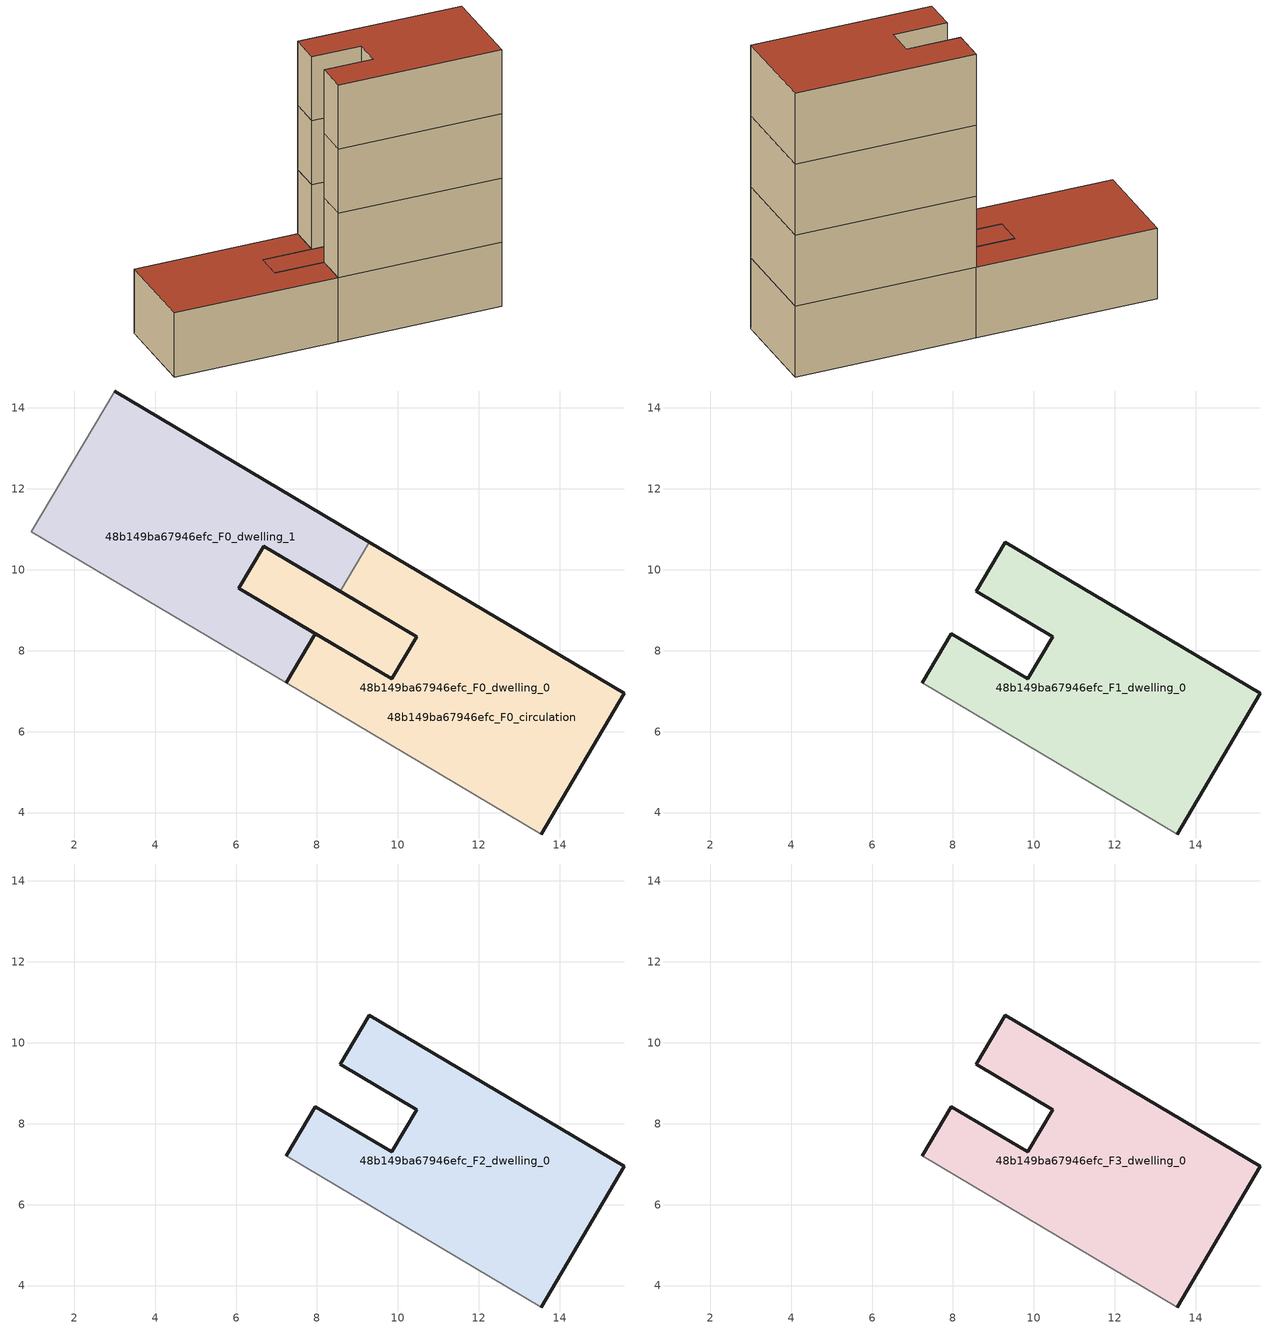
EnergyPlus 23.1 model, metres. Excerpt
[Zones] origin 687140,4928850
48b149ba67946efc_F0_dwelling_0
 floor ground (EU_floor_Construction): 15.6,6.95 13.54,3.47 7.24,7.21 7.96,8.42 9.85,7.3 10.47,8.35 8.58,9.47 9.3,10.68 z0; 10.47,8.35 9.85,7.3 7.96,8.42 6.07,9.54 6.69,10.59 z0
 wall outside (EU_wall_Construction): 13.54,3.47 15.6,6.95 9.3,10.68 / 8.58,9.47 10.47,8.35 9.85,7.3 7.96,8.42 7.24,7.21 z0:3
 wall adiabatic (EU_wall_Construction): 7.24,7.21 13.54,3.47 z0:3
 wall to 48b149ba67946efc_F0_dwelling_1 (EU_wall_Construction): 9.3,10.68 8.58,9.47 z0:3
 roof outside (EU_floor_Construction): 9.85,7.3 10.47,8.35 6.69,10.59 6.07,9.54 7.96,8.42 z3
48b149ba67946efc_F0_dwelling_1
 floor ground (EU_floor_Construction): 9.3,10.68 8.58,9.47 6.69,10.59 6.07,9.54 7.96,8.42 7.24,7.21 0.93,10.94 3,14.42 z0
 wall outside (EU_wall_Construction): 9.3,10.68 3,14.42 / 7.24,7.21 7.96,8.42 6.07,9.54 6.69,10.59 8.58,9.47 z0:3
 wall adiabatic (EU_wall_Construction): 3,14.42 0.93,10.94 7.24,7.21 z0:3
 roof outside (EU_roof_Construction): 7.96,8.42 6.07,9.54 6.69,10.59 8.58,9.47 9.3,10.68 3,14.42 0.93,10.94 7.24,7.21 z3
48b149ba67946efc_F0_circulation
 floor ground (EU_floor_Construction): 15.6,6.95 13.54,3.47 7.24,7.21 7.96,8.42 9.85,7.3 10.47,8.35 8.58,9.47 9.3,10.68 z0; 10.47,8.35 9.85,7.3 7.96,8.42 6.07,9.54 6.69,10.59 z0
 wall outside (EU_wall_Construction): 6.69,10.59 6.07,9.54 9.85,7.3 10.47,8.35 6.69,10.59 z0:3
 roof outside (EU_roof_Construction): 13.54,3.47 15.6,6.95 9.3,10.68 8.58,9.47 10.47,8.35 9.85,7.3 7.96,8.42 7.24,7.21 z3; 9.85,7.3 10.47,8.35 6.69,10.59 6.07,9.54 7.96,8.42 z3
48b149ba67946efc_F1_dwelling_0
 floor to 48b149ba67946efc_F0_dwelling_0 (EU_floor_Construction): 15.6,6.95 13.54,3.47 7.24,7.21 7.96,8.42 9.85,7.3 10.47,8.35 8.58,9.47 9.3,10.68 z3
 wall outside (EU_wall_Construction): 13.54,3.47 15.6,6.95 9.3,10.68 8.58,9.47 10.47,8.35 9.85,7.3 7.96,8.42 7.24,7.21 z3:6
 wall adiabatic (EU_wall_Construction): 7.24,7.21 13.54,3.47 z3:6
48b149ba67946efc_F2_dwelling_0
 floor to 48b149ba67946efc_F1_dwelling_0 (EU_floor_Construction): 15.6,6.95 13.54,3.47 7.24,7.21 7.96,8.42 9.85,7.3 10.47,8.35 8.58,9.47 9.3,10.68 z6
 wall outside (EU_wall_Construction): 13.54,3.47 15.6,6.95 9.3,10.68 8.58,9.47 10.47,8.35 9.85,7.3 7.96,8.42 7.24,7.21 z6:9
 wall adiabatic (EU_wall_Construction): 7.24,7.21 13.54,3.47 z6:9
48b149ba67946efc_F3_dwelling_0
 floor to 48b149ba67946efc_F2_dwelling_0 (EU_floor_Construction): 15.6,6.95 13.54,3.47 7.24,7.21 7.96,8.42 9.85,7.3 10.47,8.35 8.58,9.47 9.3,10.68 z9
 wall outside (EU_wall_Construction): 13.54,3.47 15.6,6.95 9.3,10.68 8.58,9.47 10.47,8.35 9.85,7.3 7.96,8.42 7.24,7.21 z9:12
 wall adiabatic (EU_wall_Construction): 7.24,7.21 13.54,3.47 z9:12
 roof outside (EU_roof_Construction): 13.54,3.47 15.6,6.95 9.3,10.68 8.58,9.47 10.47,8.35 9.85,7.3 7.96,8.42 7.24,7.21 z12
[Building]
EU S2 Campaign: North Axis=0; Terrain=City; Solar Distribution=FullExterior
[Site:Location]
Bologna: Latitude=44.5; Longitude=11.25; Time Zone=1; Elevation=37
[SizingPeriod:WeatherFileDays]
AnnualSizingPeriod: Begin Month=1; Begin Day of Month=1; End Month=12; End Day of Month=31; Day of Week for Start Day=Monday; Use Weather File Daylight Saving Period=No; Use Weather File Rain and Snow Indicators=No
[MATERIAL]
EU_InternalMass_Material: Roughness=MediumRough; Thickness=0.1; Conductivity=1; Density=1800; Specific Heat=900; Thermal Absorptance=0.9; Solar Absorptance=0.7; Visible Absorptance=0.7
[MATERIAL:NOMASS] Roughness=MediumRough; Thermal Absorptance=0.9; Solar Absorptance=0.7; Visible Absorptance=0.7
Name | Thermal Resistance
EU_wall_NoMass | 0.937881
EU_roof_NoMass | 0.548572
EU_floor_NoMass | 0.71348
[CONSTRUCTION]
EU_wall_Construction: EU_wall_NoMass
EU_roof_Construction: EU_roof_NoMass
EU_floor_Construction: EU_floor_NoMass
EU_InternalMass_Construction: EU_InternalMass_Material
[ZONE] Type=1; Multiplier=1; Ceiling Height=autocalculate; Floor Area=autocalculate; Part of Total Floor Area=Yes
Name | Volume
48b149ba67946efc_F0_dwelling_0; 48b149ba67946efc_F0_circulation | 96.8533
48b149ba67946efc_F1_dwelling_0 | 80.8594
48b149ba67946efc_F2_dwelling_0; 48b149ba67946efc_F3_dwelling_0 | 80.8586
48b149ba67946efc_F0_dwelling_1 | 80.8608
[INTERNALMASS] Construction=EU_InternalMass_Construction
Name | Zone or ZoneList | Surface Area
48b149ba67946efc_F0_dwelling_0_EU_InternalMass | 48b149ba67946efc_F0_dwelling_0 | 26.9535
48b149ba67946efc_F0_dwelling_1_EU_InternalMass | 48b149ba67946efc_F0_dwelling_1 | 26.9535
48b149ba67946efc_F1_dwelling_0_EU_InternalMass | 48b149ba67946efc_F1_dwelling_0 | 59.2384
48b149ba67946efc_F2_dwelling_0_EU_InternalMass | 48b149ba67946efc_F2_dwelling_0 | 59.2384
48b149ba67946efc_F3_dwelling_0_EU_InternalMass | 48b149ba67946efc_F3_dwelling_0 | 59.2384
[OTHEREQUIPMENT] Fuel Type=Electricity; Design Level Calculation Method=Watts/Area; Power per Zone Floor Area=1; Fraction Latent=0; Fraction Radiant=0; Fraction Lost=0; Carbon Dioxide Generation Rate=0; EndUse Subcategory=EU_Step8_InternalGains
Name | Zone or ZoneList or Space or SpaceList | Schedule
EU_Step8_InternalGain_48b149ba67946efc_F0_dwelling_0_f000 | 48b149ba67946efc_F0_dwelling_0 | EU_Step8_GainSchedule_48b149ba67946efc_F0_dwelling_0_f000
EU_Step8_InternalGain_48b149ba67946efc_F0_dwelling_1_f000 | 48b149ba67946efc_F0_dwelling_1 | EU_Step8_GainSchedule_48b149ba67946efc_F0_dwelling_1_f000
EU_Step8_InternalGain_48b149ba67946efc_F1_dwelling_0_f000 | 48b149ba67946efc_F1_dwelling_0 | EU_Step8_GainSchedule_48b149ba67946efc_F1_dwelling_0_f000
EU_Step8_InternalGain_48b149ba67946efc_F2_dwelling_0_f000 | 48b149ba67946efc_F2_dwelling_0 | EU_Step8_GainSchedule_48b149ba67946efc_F2_dwelling_0_f000
EU_Step8_InternalGain_48b149ba67946efc_F3_dwelling_0_f000 | 48b149ba67946efc_F3_dwelling_0 | EU_Step8_GainSchedule_48b149ba67946efc_F3_dwelling_0_f000
[ZONEINFILTRATION:DESIGNFLOWRATE]
EU_Circulation_Infiltration_48b149ba67946efc_F0_circulation: Zone or ZoneList or Space or SpaceList=48b149ba67946efc_F0_circulation; Schedule=EU_AlwaysOn; Design Flow Rate Calculation Method=Flow/Area; Flow Rate per Floor Area=0.0005; Constant Term Coefficient=1; Temperature Term Coefficient=0; Velocity Term Coefficient=0; Velocity Squared Term Coefficient=0
[ZONEVENTILATION:DESIGNFLOWRATE] Schedule=EU_AlwaysOn; Design Flow Rate Calculation Method=AirChanges/Hour; Air Changes per Hour=0.687892; Ventilation Type=Natural; Fan Pressure Rise=0; Fan Total Efficiency=1; Constant Term Coefficient=1; Temperature Term Coefficient=0; Velocity Term Coefficient=0; Velocity Squared Term Coefficient=0; Minimum Indoor Temperature=-100; Maximum Indoor Temperature=100; Delta Temperature=-100; Minimum Outdoor Temperature=-100; Maximum Outdoor Temperature=100; Maximum Wind Speed=40
Name | Zone or ZoneList or Space or SpaceList
EU_ConstantAir_48b149ba67946efc_F0_dwelling_0 | 48b149ba67946efc_F0_dwelling_0
EU_ConstantAir_48b149ba67946efc_F0_dwelling_1 | 48b149ba67946efc_F0_dwelling_1
EU_ConstantAir_48b149ba67946efc_F1_dwelling_0 | 48b149ba67946efc_F1_dwelling_0
EU_ConstantAir_48b149ba67946efc_F2_dwelling_0 | 48b149ba67946efc_F2_dwelling_0
EU_ConstantAir_48b149ba67946efc_F3_dwelling_0 | 48b149ba67946efc_F3_dwelling_0
[HVACTEMPLATE:THERMOSTAT] Constant Heating Setpoint=20; Constant Cooling Setpoint=50
EU_HeatOnly_48b149ba67946efc_F0_dwelling_0; EU_HeatOnly_48b149ba67946efc_F0_dwelling_1; EU_HeatOnly_48b149ba67946efc_F1_dwelling_0; EU_HeatOnly_48b149ba67946efc_F2_dwelling_0; EU_HeatOnly_48b149ba67946efc_F3_dwelling_0
[HVACTEMPLATE:ZONE:IDEALLOADSAIRSYSTEM] System Availability Schedule=EU_AlwaysOn; Maximum Heating Supply Air Temperature=50; Minimum Cooling Supply Air Temperature=13; Maximum Heating Supply Air Humidity Ratio=0.0156; Minimum Cooling Supply Air Humidity Ratio=0.0077; Heating Limit=NoLimit; Cooling Limit=NoLimit; Heating Availability Schedule=EU_AlwaysOn; Cooling Availability Schedule=EU_CoolingOff; Dehumidification Control Type=ConstantSensibleHeatRatio; Cooling Sensible Heat Ratio=0.7; Dehumidification Setpoint=60; Humidification Control Type=None; Humidification Setpoint=30; Outdoor Air Method=None; Outdoor Air Flow Rate per Person=0.00944; Outdoor Air Flow Rate per Zone Floor Area=0; Outdoor Air Flow Rate per Zone=0; Demand Controlled Ventilation Type=None; Outdoor Air Economizer Type=NoEconomizer; Heat Recovery Type=None; Sensible Heat Recovery Effectiveness=0.7; Latent Heat Recovery Effectiveness=0.65
Name | Template Thermostat
48b149ba67946efc_F0_dwelling_0 | EU_HeatOnly_48b149ba67946efc_F0_dwelling_0
48b149ba67946efc_F0_dwelling_1 | EU_HeatOnly_48b149ba67946efc_F0_dwelling_1
48b149ba67946efc_F1_dwelling_0 | EU_HeatOnly_48b149ba67946efc_F1_dwelling_0
48b149ba67946efc_F2_dwelling_0 | EU_HeatOnly_48b149ba67946efc_F2_dwelling_0
48b149ba67946efc_F3_dwelling_0 | EU_HeatOnly_48b149ba67946efc_F3_dwelling_0
[SIZING:ZONE] Zone Cooling Design Supply Air Temperature Input Method=SupplyAirTemperature; Zone Cooling Design Supply Air Temperature=13; Zone Heating Design Supply Air Temperature Input Method=SupplyAirTemperature; Zone Heating Design Supply Air Temperature=50; Zone Cooling Design Supply Air Humidity Ratio=0.008; Zone Heating Design Supply Air Humidity Ratio=0.008; Cooling Design Air Flow Method=DesignDay; Cooling Design Air Flow Rate=0; Cooling Minimum Air Flow per Zone Floor Area=0.000762; Cooling Minimum Air Flow=0; Cooling Minimum Air Flow Fraction=0.2; Heating Design Air Flow Method=DesignDay; Heating Design Air Flow Rate=0; Heating Maximum Air Flow per Zone Floor Area=0.002032; Heating Maximum Air Flow=0.141576; Heating Maximum Air Flow Fraction=0.3; Account for Dedicated Outdoor Air System=No; Dedicated Outdoor Air System Control Strategy=NeutralSupplyAir; Dedicated Outdoor Air Low Setpoint Temperature for Design=autosize; Dedicated Outdoor Air High Setpoint Temperature for Design=autosize; Zone Load Sizing Method=Sensible Load Only No Latent Load; Zone Latent Cooling Design Supply Air Humidity Ratio Input Method=HumidityRatioDifference; Zone Cooling Design Supply Air Humidity Ratio Difference=0.005; Zone Latent Heating Design Supply Air Humidity Ratio Input Method=HumidityRatioDifference; Zone Humidification Design Supply Air Humidity Ratio Difference=0.005
48b149ba67946efc_F0_dwelling_0; 48b149ba67946efc_F0_dwelling_1; 48b149ba67946efc_F1_dwelling_0; 48b149ba67946efc_F2_dwelling_0; 48b149ba67946efc_F3_dwelling_0
[SCHEDULE:CONSTANT]
Name | Hourly Value
EU_AlwaysOn | 1
EU_CoolingOff | 0
[SCHEDULE:FILE] Column Number=1; Rows to Skip at Top=0; Number of Hours of Data=8760; Column Separator=Comma; Interpolate to Timestep=No; Minutes per Item=60; Adjust Schedule for Daylight Savings=Yes
Name | File
EU_Step8_GainSchedule_48b149ba67946efc_F0_dwelling_0_f000 | ../../schedules/48b149ba67946efc/48b149ba67946efc_F0_dwelling_0_f000_gain.csv
EU_Step8_GainSchedule_48b149ba67946efc_F0_dwelling_1_f000 | ../../schedules/48b149ba67946efc/48b149ba67946efc_F0_dwelling_1_f000_gain.csv
EU_Step8_GainSchedule_48b149ba67946efc_F1_dwelling_0_f000 | ../../schedules/48b149ba67946efc/48b149ba67946efc_F1_dwelling_0_f000_gain.csv
EU_Step8_GainSchedule_48b149ba67946efc_F2_dwelling_0_f000 | ../../schedules/48b149ba67946efc/48b149ba67946efc_F2_dwelling_0_f000_gain.csv
EU_Step8_GainSchedule_48b149ba67946efc_F3_dwelling_0_f000 | ../../schedules/48b149ba67946efc/48b149ba67946efc_F3_dwelling_0_f000_gain.csv
